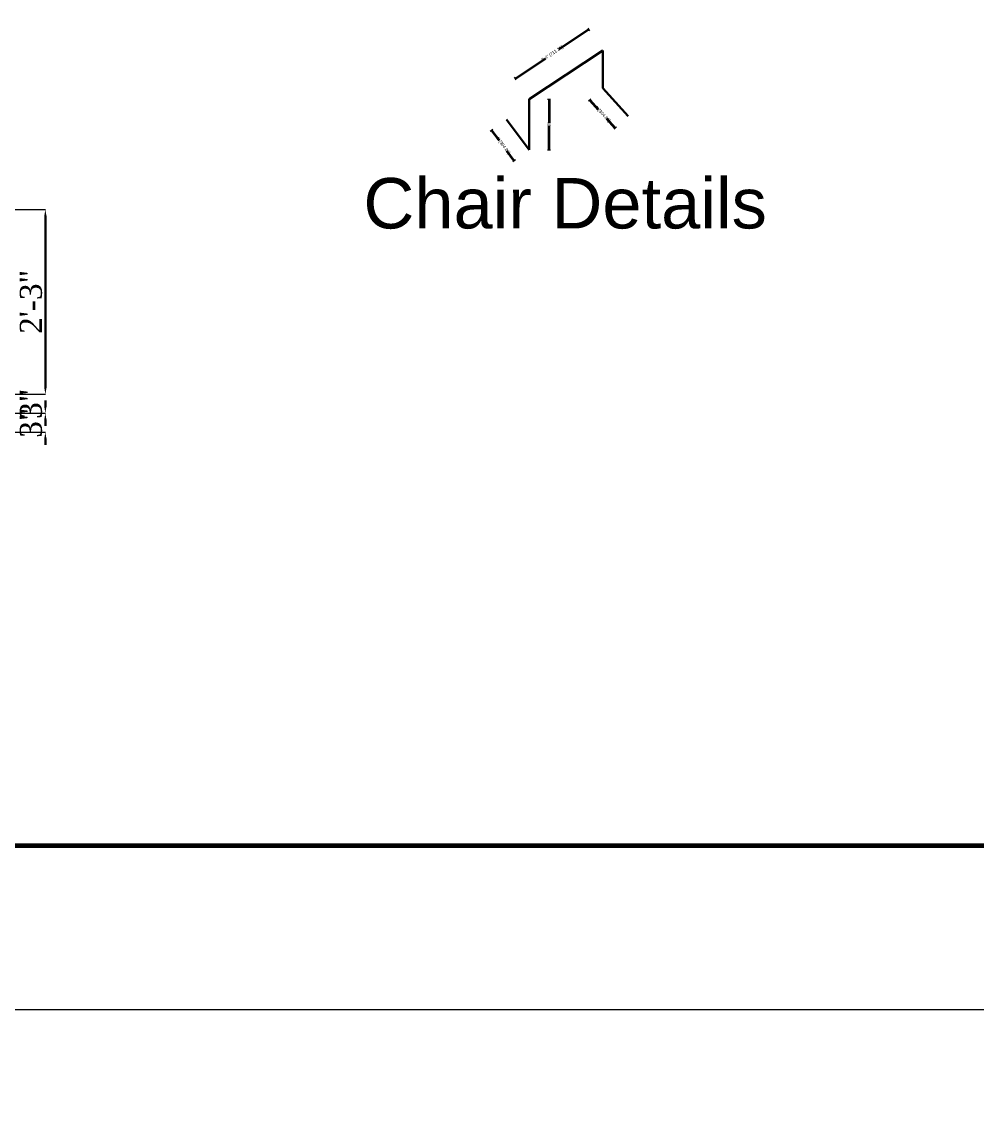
# Model space of a CAD drawing. Header units: inches. Extents: x -12071822 to 12321209, y -1222525 to 1319227.
# Drawn here: x 124891.7 to 125194.5, y 48038.6 to 48388.6 of the extents above; entities that cross this region are included whole.
import ezdxf

# ---------------------------------------------------------------- set-up
doc = ezdxf.new("R2010")
doc.units = ezdxf.units.IN
doc.header["$MEASUREMENT"] = 0
doc.header["$PDMODE"] = 35
doc.linetypes.add('ACAD_ISO04W100', pattern=[30, 24, -3, 0, -3])
for name, color, linetype, lineweight in [('0_Dimension', 72, 'Continuous', 9), ('4TEXT', 7, 'Continuous', 20), ('BORDER', 7, 'Continuous', 60), ('cl', 4, 'ACAD_ISO04W100', 15), ('DIM', 6, 'Continuous', 9), ('WALL', 1, 'Continuous', 30), ('WALL SEC', 2, 'Continuous', 35), ('Window', 3, 'Continuous', 0), ('Windows', 151, 'Continuous', 15)]:
    doc.layers.add(name, color=color, linetype=linetype, lineweight=lineweight)
doc.styles.add('arial narrow', font='ARIALN.TTF')
doc.styles.add('PUMORI', font='arial.ttf')
doc.styles.add('ROMANS', font='Romans.shx', dxfattribs={"width": 0.8})
doc.styles.add('TEXT-4', font='times.ttf', dxfattribs={"height": 7})
doc.dimstyles.new('1', dxfattribs={"dimtxt": 3, "dimasz": 0.15, "dimexe": 1, "dimexo": 1, "dimgap": 0.055, "dimtad": 1, "dimdec": 3, "dimlfac": 1000, "dimzin": 0, "dimdsep": 46, "dimlunit": 4, "dimtxsty": 'ROMANS', "dimblk": 'OBLIQUE', "dimcen": 0, "dimdle": 0.15, "dimclrd": 4, "dimclre": 4, "dimclrt": 7, "dimadec": 0, "dimazin": 0, "dimtfac": 1, "dimtdec": 3, "dimtofl": 0, "dimtmove": 2, "dimatfit": 3, "dimldrblk": 'OBLIQUE', "dimfxl": 2, "dimfxlon": 1, "dimtolj": 1, "dimtzin": 0, "dimlwd": -1, "dimarcsym": 0})
doc.dimstyles.new('DIM-4', dxfattribs={"dimtxt": 4, "dimasz": 2, "dimexe": 0, "dimexo": 1, "dimgap": 1, "dimtad": 1, "dimdec": 0, "dimlfac": 0.5, "dimzin": 3, "dimdsep": 46, "dimlunit": 4, "dimtxsty": 'TEXT-4', "dimcen": 0.09, "dimadec": 0, "dimazin": 0, "dimtfac": 1, "dimtdec": 0, "dimtix": 1, "dimtofl": 0, "dimtmove": 2, "dimatfit": 2, "dimfxl": 1, "dimtolj": 1, "dimtzin": 0, "dimlwe": 5, "dimarcsym": 0})

# ---------------------------------------------------------------- blocks, each defined once
blk = doc.blocks.new('*D867')
at = {"layer": 'Defpoints', "color": 0, "transparency": 16777216}
for p in [(880297.95, -15140.6), (880311.85, -15140.6), (880297.95, -15199.21)]:
    blk.add_point(p, dxfattribs=at)
at = {"layer": 'DIM', "color": 0, "lineweight": 5, "transparency": 16777216}
for p, q in [((880298.95, -15140.6), (880311.85, -15140.6)), ((880298.95, -15199.21), (880311.85, -15199.21))]:
    blk.add_line(p, q, dxfattribs=at)
at = {"layer": 'DIM', "color": 0, "lineweight": -2, "transparency": 16777216}
blk.add_line((880311.85, -15197.21), (880311.85, -15142.6), dxfattribs=at)
at = {"layer": 'DIM', "color": 0, "transparency": 16777216}
for points in [[(880311.51, -15142.6), (880312.18, -15142.6), (880311.85, -15140.6)], [(880311.51, -15197.21), (880312.18, -15197.21), (880311.85, -15199.21)]]:
    blk.add_solid(points, dxfattribs=at)
at = {"layer": 'DIM', "color": 0, "transparency": 16777216, "insert": (880307.29, -15169.9), "char_height": 7, "attachment_point": 5, "rotation": 90, "style": 'TEXT-4'}
blk.add_mtext('\\A1;2\'-3"', dxfattribs=at)
blk = doc.blocks.new('*D868')
at = {"layer": 'Defpoints', "color": 0, "transparency": 16777216}
for p in [(880297.95, -15199.21), (880311.85, -15199.21), (880297.95, -15205.21)]:
    blk.add_point(p, dxfattribs=at)
at = {"layer": 'DIM', "color": 0, "lineweight": -2, "transparency": 16777216}
for p, q in [((880311.85, -15197.21), (880311.85, -15195.21)), ((880311.85, -15207.21), (880311.85, -15209.21))]:
    blk.add_line(p, q, dxfattribs=at)
at = {"layer": 'DIM', "color": 0, "lineweight": 5, "transparency": 16777216}
for p, q in [((880298.95, -15199.21), (880311.85, -15199.21)), ((880298.95, -15205.21), (880311.85, -15205.21))]:
    blk.add_line(p, q, dxfattribs=at)
at = {"layer": 'DIM', "color": 0, "transparency": 16777216}
for points in [[(880311.51, -15197.21), (880312.18, -15197.21), (880311.85, -15199.21)], [(880311.51, -15207.21), (880312.18, -15207.21), (880311.85, -15205.21)]]:
    blk.add_solid(points, dxfattribs=at)
at = {"layer": 'DIM', "color": 0, "transparency": 16777216, "insert": (880307.29, -15202.21), "char_height": 7, "attachment_point": 5, "rotation": 90, "style": 'TEXT-4'}
blk.add_mtext('\\A1;3"', dxfattribs=at)
blk = doc.blocks.new('*D869')
at = {"layer": 'Defpoints', "color": 0, "transparency": 16777216}
for p in [(880297.95, -15205.21), (880311.85, -15205.21), (880297.95, -15211.21)]:
    blk.add_point(p, dxfattribs=at)
at = {"layer": 'DIM', "color": 0, "lineweight": -2, "transparency": 16777216}
for p, q in [((880311.85, -15203.21), (880311.85, -15201.21)), ((880311.85, -15213.21), (880311.85, -15215.21))]:
    blk.add_line(p, q, dxfattribs=at)
at = {"layer": 'DIM', "color": 0, "lineweight": 5, "transparency": 16777216}
for p, q in [((880298.95, -15205.21), (880311.85, -15205.21)), ((880298.95, -15211.21), (880311.85, -15211.21))]:
    blk.add_line(p, q, dxfattribs=at)
at = {"layer": 'DIM', "color": 0, "transparency": 16777216}
for points in [[(880311.51, -15203.21), (880312.18, -15203.21), (880311.85, -15205.21)], [(880311.51, -15213.21), (880312.18, -15213.21), (880311.85, -15211.21)]]:
    blk.add_solid(points, dxfattribs=at)
at = {"layer": 'DIM', "color": 0, "transparency": 16777216, "insert": (880307.29, -15208.21), "char_height": 7, "attachment_point": 5, "rotation": 90, "style": 'TEXT-4'}
blk.add_mtext('\\A1;3"', dxfattribs=at)
blk = doc.blocks.new('*D784')
at = {"layer": '0_Dimension', "color": 0, "linetype": 'Continuous', "lineweight": -2, "transparency": 16777216}
for p, q in [((143016.37, -37331.14), (143006.86, -37337.47)), ((142993.06, -37346.65), (143002.56, -37340.33))]:
    blk.add_line(p, q, dxfattribs=at)
at = {"layer": '0_Dimension', "color": 0, "linetype": 'Continuous', "lineweight": 5, "transparency": 16777216}
for p, q in [((143016.64, -37331.56), (143016.09, -37330.73)), ((142993.33, -37347.07), (142992.78, -37346.24))]:
    blk.add_line(p, q, dxfattribs=at)
at = {"layer": 'Defpoints', "color": 0, "linetype": 'Continuous', "transparency": 16777216}
for p in [(143016.37, -37331.14), (143020.75, -37337.74), (142997.44, -37353.25)]:
    blk.add_point(p, dxfattribs=at)
at = {"layer": '0_Dimension', "linetype": 'Continuous', "transparency": 16777216, "insert": (143004.71, -37338.9), "char_height": 1, "attachment_point": 5, "rotation": 33.6386, "style": 'arial narrow'}
blk.add_mtext('\\A1;2\'-4" [711.20]', dxfattribs=at)
blk = doc.blocks.new('_Oblique')
at = {"color": 0, "linetype": 'ByBlock', "lineweight": -2}
blk.add_line((-0.5, -0.5), (0.5, 0.5), dxfattribs=at)
blk = doc.blocks.new('*D785')
at = {"layer": '0_Dimension', "color": 0, "linetype": 'Continuous', "lineweight": 5, "transparency": 16777216}
for p, q in [((143003.23, -37353.25), (143004.23, -37353.25)), ((143003.23, -37369.25), (143004.23, -37369.25))]:
    blk.add_line(p, q, dxfattribs=at)
at = {"layer": '0_Dimension', "color": 0, "linetype": 'Continuous', "lineweight": -2, "transparency": 16777216}
for p, q in [((143003.73, -37353.25), (143003.73, -37360.8)), ((143003.73, -37369.25), (143003.73, -37361.69))]:
    blk.add_line(p, q, dxfattribs=at)
at = {"layer": 'Defpoints', "color": 0, "linetype": 'Continuous', "transparency": 16777216}
for p in [(142997.44, -37353.25), (142997.44, -37369.25), (143003.73, -37369.25)]:
    blk.add_point(p, dxfattribs=at)
at = {"layer": '0_Dimension', "linetype": 'Continuous', "transparency": 16777216, "insert": (143003.73, -37361.25), "char_height": 1, "attachment_point": 5, "rotation": 90, "style": 'arial narrow'}
blk.add_mtext('\\A1;3"', dxfattribs=at)
blk = doc.blocks.new('*D786')
at = {"layer": '0_Dimension', "color": 0, "linetype": 'Continuous', "lineweight": 5, "transparency": 16777216}
for p, q in [((142985.91, -37362.88), (142985.11, -37363.47)), ((142993.09, -37372.49), (142992.29, -37373.09))]:
    blk.add_line(p, q, dxfattribs=at)
at = {"layer": '0_Dimension', "color": 0, "linetype": 'Continuous', "lineweight": -2, "transparency": 16777216}
for p, q in [((142985.51, -37363.18), (142987.9, -37366.37)), ((142992.69, -37372.79), (142990.3, -37369.6))]:
    blk.add_line(p, q, dxfattribs=at)
at = {"layer": 'Defpoints', "color": 0, "linetype": 'Continuous', "transparency": 16777216}
for p in [(142990.27, -37359.63), (142985.51, -37363.18), (142997.44, -37369.25)]:
    blk.add_point(p, dxfattribs=at)
at = {"layer": '0_Dimension', "linetype": 'Continuous', "transparency": 16777216, "insert": (142989.1, -37367.98), "char_height": 1, "attachment_point": 5, "rotation": 306.7222, "style": 'arial narrow'}
blk.add_mtext("\\A1;1' [304.80]", dxfattribs=at)
blk = doc.blocks.new('*D787')
at = {"layer": '0_Dimension', "color": 0, "linetype": 'Continuous', "lineweight": 5, "transparency": 16777216}
for p, q in [((143016.98, -37353.19), (143016.24, -37353.87)), ((143025.08, -37362.04), (143024.35, -37362.72))]:
    blk.add_line(p, q, dxfattribs=at)
at = {"layer": '0_Dimension', "color": 0, "linetype": 'Continuous', "lineweight": -2, "transparency": 16777216}
for p, q in [((143016.61, -37353.53), (143019.3, -37356.47)), ((143024.72, -37362.38), (143022.02, -37359.44))]:
    blk.add_line(p, q, dxfattribs=at)
at = {"layer": 'Defpoints', "color": 0, "linetype": 'Continuous', "transparency": 16777216}
for p in [(143020.75, -37349.74), (143028.86, -37358.58), (143024.72, -37362.38)]:
    blk.add_point(p, dxfattribs=at)
at = {"layer": '0_Dimension', "linetype": 'Continuous', "transparency": 16777216, "insert": (143020.66, -37357.96), "char_height": 1, "attachment_point": 5, "rotation": 312.4917, "style": 'arial narrow'}
blk.add_mtext("\\A1;1' [304.80]", dxfattribs=at)
blk = doc.blocks.new('REIURETT')
at = {"layer": 'DIM'}
dim = blk.add_linear_dim(base=(880311.85, -15140.6), p1=(880297.95, -15199.21), p2=(880297.95, -15140.6), angle=90, text='2\'-3"', dimstyle='DIM-4', dxfattribs=at)
dim.commit()
dim.dimension.update_dxf_attribs({"geometry": '*D867', "text_midpoint": (880307.29, -15169.9)})
for base, p1, p2, picture, middle in [((880311.85, -15199.21), (880297.95, -15205.21), (880297.95, -15199.21), '*D868', (880307.29, -15202.21)), ((880311.85, -15205.21), (880297.95, -15211.21), (880297.95, -15205.21), '*D869', (880307.29, -15208.21))]:
    dim = blk.add_linear_dim(base=base, p1=p1, p2=p2, angle=90, dimstyle='DIM-4', dxfattribs=at)
    dim.commit()
    dim.dimension.update_dxf_attribs({"geometry": picture, "text_midpoint": middle})
blk = doc.blocks.new('MM')
at = {"layer": 'WALL', "linetype": 'Continuous'}
for p, q in [((142997.4425999, -37353.2463377), (143020.7539421, -37337.7356542)), ((143020.7539421, -37337.7356542), (143020.7539421, -37349.7356542)), ((143020.7539421, -37349.7356542), (143028.8597384, -37358.5841611)), ((142997.4425999, -37369.2463377), (142997.4425999, -37353.2463377)), ((142990.2673756, -37359.6278045), (142997.4425999, -37369.2463377))]:
    blk.add_line(p, q, dxfattribs=at)
at = {"layer": '4TEXT', "lineweight": 15, "insert": (143008.8331996, -37386.3339774), "char_height": 16, "width": 826.180870652, "attachment_point": 5, "style": 'PUMORI'}
blk.add_mtext('Chair Details', dxfattribs=at)
at = {"layer": '0_Dimension', "linetype": 'Continuous'}
for p1, p2, distance, picture, middle in [((142997.4425999, -37353.2463377), (143020.7539421, -37337.7356542), 7.9184476, '*D784', (143004.7118233, -37338.8985087)), ((143020.7539421, -37349.7356542), (143028.8597384, -37358.5841611), -5.6197117, '*D787', (143020.6630022, -37357.9559275)), ((142997.4425999, -37369.2463377), (142990.2673756, -37359.6278045), 5.9329222, '*D786', (142989.0994874, -37367.9845747))]:
    dim = blk.add_aligned_dim(p1=p1, p2=p2, distance=distance, dimstyle='1', dxfattribs=at)
    dim.commit()
    dim.dimension.update_dxf_attribs({"geometry": picture, "text_midpoint": middle})
dim = blk.add_aligned_dim(p1=(142997.4425999, -37353.2463377), p2=(142997.4425999, -37369.2463377), distance=6.2827792, text='3"', dimstyle='1', dxfattribs=at)
dim.commit()
dim.dimension.update_dxf_attribs({"geometry": '*D785', "text_midpoint": (143003.7253791, -37361.2463377)})

msp = doc.modelspace()

# ---------------------------------------------------------------- linework, layer by layer
at = {"layer": 'BORDER'}
msp.add_lwpolyline([(127480.18, 50218.25), (127480.18, 48127.4), (124417.35, 48127.4), (124417.35, 50218.25)], close=True, dxfattribs=at)
at = {"layer": 'Window'}
msp.add_lwpolyline([(127532.18, 50270.25), (127532.18, 48075.4), (124365.35, 48075.4), (124365.35, 50270.25)], close=True, dxfattribs=at)
at = {"layer": 'Windows'}
msp.add_circle((127888.68, 49173.51), 6257.09, dxfattribs=at)

# ---------------------------------------------------------------- block references
at = {"layer": 'cl', "color": 18, "linetype": 'Continuous', "lineweight": 30, "true_color": 0x000000}
msp.add_blockref('REIURETT', (-755412.74, 63469.79), dxfattribs=at)
at = {"layer": 'WALL SEC', "color": 0}
msp.add_blockref('MM', (-17944.91, 85717.39), dxfattribs=at)

doc.saveas('drawing.dxf')
